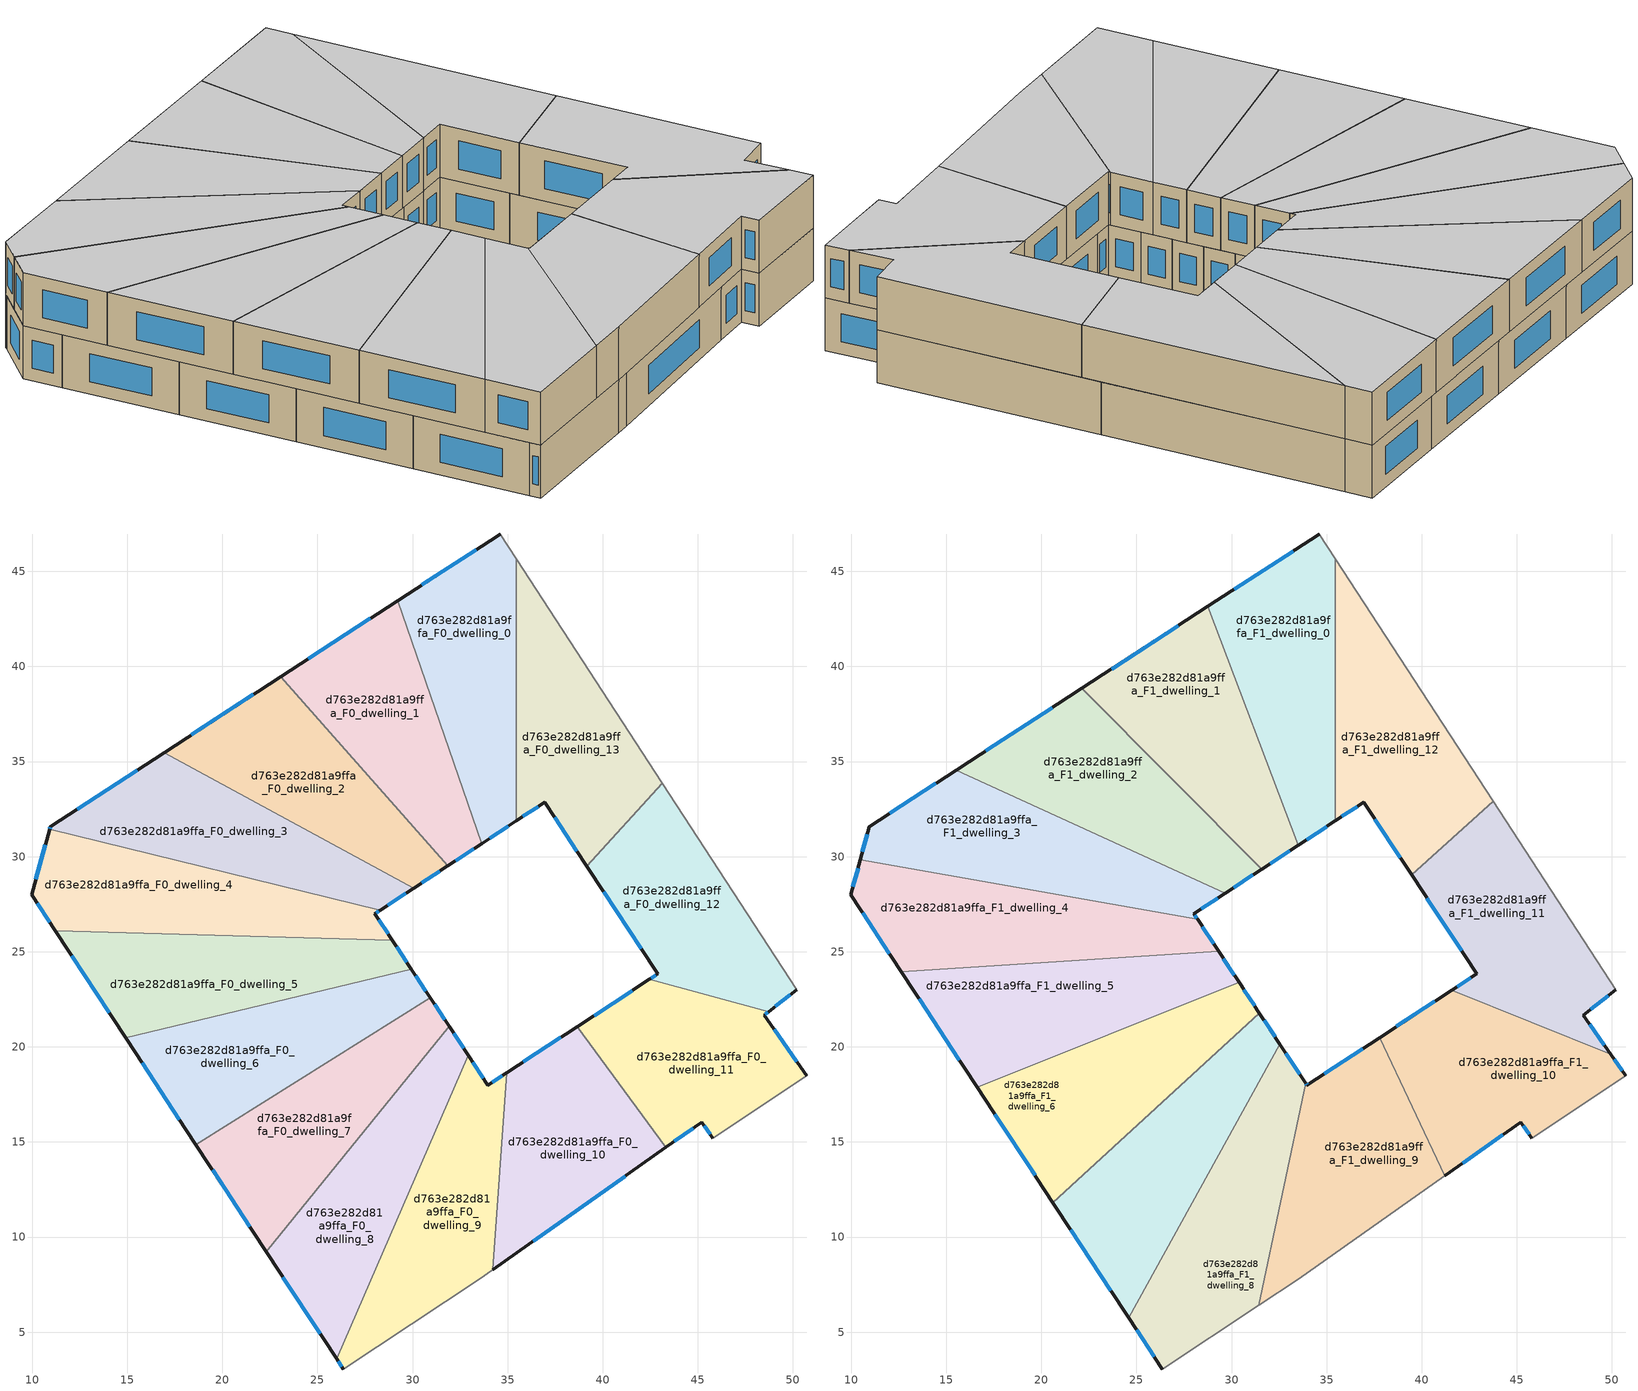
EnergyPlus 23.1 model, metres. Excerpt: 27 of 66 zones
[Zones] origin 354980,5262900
d763e282d81a9ffa_F0_dwelling_0
 floor ground (EU_floor_Construction): 34.61,46.96 35.46,45.65 35.46,31.88 33.64,30.69 29.23,43.46 z0
 wall outside (EU_wall_Construction): 33.64,30.69 35.46,31.88 / 34.61,46.96 29.23,43.46 z0:3
 wall to d763e282d81a9ffa_F0_dwelling_13 (EU_wall_Construction): 35.46,31.88 35.46,45.65 z0:3
 wall to d763e282d81a9ffa_F0_dwelling_1 (EU_wall_Construction): 29.23,43.46 33.64,30.69 z0:3
 wall adiabatic (EU_wall_Construction): 35.46,45.65 34.61,46.96 z0:3
 window (EU_Window_Construction): 34.07,30.97 35.03,31.6 / 33.34,46.14 30.49,44.28 z0.7:2.3
d763e282d81a9ffa_F0_dwelling_1
 floor ground (EU_floor_Construction): 29.23,43.46 33.64,30.69 31.85,29.51 23.08,39.46 z0
 wall outside (EU_wall_Construction): 31.85,29.51 33.64,30.69 / 29.23,43.46 23.08,39.46 z0:3
 wall to d763e282d81a9ffa_F0_dwelling_2 (EU_wall_Construction): 23.08,39.46 31.85,29.51 z0:3
 window (EU_Window_Construction): 32.27,29.79 33.22,30.41 / 27.79,42.52 24.53,40.4 z0.7:2.3
d763e282d81a9ffa_F0_dwelling_10
 floor ground (EU_floor_Construction): 38.66,21.06 43.32,14.71 34.21,8.28 34.96,18.64 z0
 wall outside (EU_wall_Construction): 38.66,21.06 34.96,18.64 / 34.21,8.28 43.32,14.71 z0:3
 wall to d763e282d81a9ffa_F0_dwelling_11 (EU_wall_Construction): 43.32,14.71 38.66,21.06 z0:3
 wall to d763e282d81a9ffa_F0_dwelling_9 (EU_wall_Construction): 34.96,18.64 34.21,8.28 z0:3
 window (EU_Window_Construction): 37.79,20.49 35.83,19.21 / 36.35,9.79 41.18,13.2 z0.7:2.3
d763e282d81a9ffa_F0_dwelling_11
 floor ground (EU_floor_Construction): 48.73,21.85 48.49,21.66 50.73,18.47 45.78,15.2 45.2,16.04 43.32,14.71 38.66,21.06 42.45,23.54 z0
 wall outside (EU_wall_Construction): 43.32,14.71 45.2,16.04 45.78,15.2 / 42.45,23.54 38.66,21.06 / 50.73,18.47 48.49,21.66 48.73,21.85 z0:3
 wall adiabatic (EU_wall_Construction): 45.78,15.2 50.73,18.47 z0:3
 wall to d763e282d81a9ffa_F0_dwelling_12 (EU_wall_Construction): 48.73,21.85 42.45,23.54 z0:3
 window (EU_Window_Construction): 45.33,15.84 45.64,15.4 / 43.76,15.02 44.76,15.73 / 41.56,22.96 39.55,21.64 / 48.55,21.71 48.68,21.81 / 50.2,19.22 49.02,20.91 z0.7:2.3
d763e282d81a9ffa_F0_dwelling_12
 floor ground (EU_floor_Construction): 43.14,33.85 50.2,23 48.73,21.85 42.45,23.54 42.9,23.84 39.17,29.49 z0
 wall outside (EU_wall_Construction): 39.17,29.49 42.9,23.84 42.45,23.54 / 48.73,21.85 50.2,23 z0:3
 wall to d763e282d81a9ffa_F0_dwelling_13 (EU_wall_Construction): 43.14,33.85 39.17,29.49 z0:3
 wall adiabatic (EU_wall_Construction): 50.2,23 43.14,33.85 z0:3
 window (EU_Window_Construction): 42.79,23.77 42.55,23.61 / 40.04,28.16 42.02,25.16 / 49.08,22.12 49.85,22.73 z0.7:2.3
d763e282d81a9ffa_F0_dwelling_13
 floor ground (EU_floor_Construction): 35.46,45.65 43.14,33.85 39.17,29.49 36.95,32.86 35.46,31.88 z0
 wall outside (EU_wall_Construction): 35.46,31.88 36.95,32.86 39.17,29.49 z0:3
 wall adiabatic (EU_wall_Construction): 43.14,33.85 35.46,45.65 z0:3
 window (EU_Window_Construction): 37.47,32.07 38.65,30.28 / 35.81,32.11 36.6,32.63 z0.7:2.3
d763e282d81a9ffa_F0_dwelling_2
 floor ground (EU_floor_Construction): 23.08,39.46 31.85,29.51 30.07,28.34 16.94,35.46 z0
 wall outside (EU_wall_Construction): 30.07,28.34 31.85,29.51 / 23.08,39.46 16.94,35.46 z0:3
 wall to d763e282d81a9ffa_F0_dwelling_3 (EU_wall_Construction): 16.94,35.46 30.07,28.34 z0:3
 window (EU_Window_Construction): 30.49,28.62 31.43,29.24 / 21.64,38.52 18.38,36.4 z0.7:2.3
d763e282d81a9ffa_F0_dwelling_3
 floor ground (EU_floor_Construction): 30.07,28.34 28.29,27.18 10.92,31.43 10.97,31.58 16.94,35.46 z0
 wall outside (EU_wall_Construction): 28.29,27.18 30.07,28.34 / 16.94,35.46 10.97,31.58 10.92,31.43 z0:3
 wall to d763e282d81a9ffa_F0_dwelling_4 (EU_wall_Construction): 10.92,31.43 28.29,27.18 z0:3
 window (EU_Window_Construction): 28.71,27.45 29.65,28.07 / 10.96,31.54 10.93,31.47 / 15.53,34.55 12.37,32.49 z0.7:2.3
d763e282d81a9ffa_F0_dwelling_4
 floor ground (EU_floor_Construction): 28.29,27.18 28.02,27 28.93,25.61 11.22,26.11 9.98,27.99 10.92,31.43 z0
 wall outside (EU_wall_Construction): 28.93,25.61 28.02,27 28.29,27.18 / 10.92,31.43 9.98,27.99 11.22,26.11 z0:3
 wall to d763e282d81a9ffa_F0_dwelling_5 (EU_wall_Construction): 11.22,26.11 28.93,25.61 z0:3
 window (EU_Window_Construction): 28.08,27.04 28.23,27.13 / 28.72,25.93 28.23,26.67 / 10.27,27.55 10.92,26.55 / 10.7,30.62 10.2,28.8 z0.7:2.3
d763e282d81a9ffa_F0_dwelling_5
 floor ground (EU_floor_Construction): 28.93,25.61 29.93,24.09 14.92,20.48 11.22,26.11 z0
 wall outside (EU_wall_Construction): 29.93,24.09 28.93,25.61 / 11.22,26.11 14.92,20.48 z0:3
 wall to d763e282d81a9ffa_F0_dwelling_6 (EU_wall_Construction): 14.92,20.48 29.93,24.09 z0:3
 window (EU_Window_Construction): 29.7,24.45 29.17,25.25 / 12.08,24.79 14.05,21.8 z0.7:2.3
d763e282d81a9ffa_F0_dwelling_6
 floor ground (EU_floor_Construction): 29.93,24.09 30.93,22.58 18.62,14.85 14.92,20.48 z0
 wall outside (EU_wall_Construction): 30.93,22.58 29.93,24.09 / 14.92,20.48 18.62,14.85 z0:3
 wall to d763e282d81a9ffa_F0_dwelling_7 (EU_wall_Construction): 18.62,14.85 30.93,22.58 z0:3
 window (EU_Window_Construction): 30.7,22.93 30.17,23.74 / 15.78,19.16 17.75,16.17 z0.7:2.3
d763e282d81a9ffa_F0_dwelling_7
 floor ground (EU_floor_Construction): 30.93,22.58 31.93,21.07 22.32,9.22 18.62,14.85 z0
 wall outside (EU_wall_Construction): 31.93,21.07 30.93,22.58 / 18.62,14.85 22.32,9.22 z0:3
 wall to d763e282d81a9ffa_F0_dwelling_8 (EU_wall_Construction): 22.32,9.22 31.93,21.07 z0:3
 window (EU_Window_Construction): 31.69,21.42 31.17,22.23 / 19.48,13.53 21.45,10.54 z0.7:2.3
d763e282d81a9ffa_F0_dwelling_8
 floor ground (EU_floor_Construction): 31.93,21.07 32.92,19.56 26.01,3.59 22.32,9.22 z0
 wall outside (EU_wall_Construction): 32.92,19.56 31.93,21.07 / 22.32,9.22 26.01,3.59 z0:3
 wall to d763e282d81a9ffa_F0_dwelling_9 (EU_wall_Construction): 26.01,3.59 32.92,19.56 z0:3
 window (EU_Window_Construction): 32.69,19.92 32.16,20.72 / 23.18,7.9 25.15,4.91 z0.7:2.3
 ceiling adiabatic (EU_roof_Construction): 26.01,3.59 24.59,5.75 32.54,20.14 32.92,19.56 31.93,21.07 22.32,9.22 z3
d763e282d81a9ffa_F0_dwelling_9
 floor ground (EU_floor_Construction): 34.96,18.64 34.21,8.28 33.52,7.79 26.36,3.06 26.01,3.59 32.92,19.56 33.97,17.99 z0
 wall outside (EU_wall_Construction): 26.01,3.59 26.36,3.06 / 34.96,18.64 33.97,17.99 32.92,19.56 z0:3
 wall adiabatic (EU_wall_Construction): 26.36,3.06 33.52,7.79 34.21,8.28 z0:3
 window (EU_Window_Construction): 26.1,3.47 26.28,3.19 / 33.72,18.36 33.17,19.19 / 34.73,18.49 34.2,18.14 z0.7:2.3
d763e282d81a9ffa_F1_dwelling_0
 floor to d763e282d81a9ffa_F0_dwelling_0 (EU_floor_Construction): 34.61,46.96 35.46,45.65 35.46,31.88 33.64,30.69 29.23,43.46 z3
 floor to d763e282d81a9ffa_F0_dwelling_1 (EU_floor_Construction): 29.23,43.46 33.64,30.69 33.5,30.6 28.76,43.15 z3
 wall outside (EU_wall_Construction): 33.5,30.6 35.46,31.88 / 34.61,46.96 28.76,43.15 z3:6
 wall to d763e282d81a9ffa_F1_dwelling_12 (EU_wall_Construction): 35.46,31.88 35.46,45.65 z3:6
 wall to d763e282d81a9ffa_F1_dwelling_1 (EU_wall_Construction): 28.76,43.15 33.5,30.6 z3:6
 wall adiabatic (EU_wall_Construction): 35.46,45.65 34.61,46.96 z3:6
 window (EU_Window_Construction): 33.96,30.9 35,31.58 / 33.23,46.07 30.13,44.05 z3.7:5.3
 ceiling to d763e282d81a9ffa_F2_dwelling_0 (EU_floor_Construction): 35.46,31.88 35.46,45.65 34.61,46.96 28.76,43.15 33.5,30.6 z6
d763e282d81a9ffa_F1_dwelling_1
 floor to d763e282d81a9ffa_F0_dwelling_1 (EU_floor_Construction): 28.76,43.15 33.5,30.6 31.85,29.51 23.08,39.46 z3
 floor to d763e282d81a9ffa_F0_dwelling_2 (EU_floor_Construction): 23.08,39.46 31.85,29.51 31.58,29.33 22.14,38.85 z3
 wall outside (EU_wall_Construction): 31.58,29.33 33.5,30.6 / 28.76,43.15 22.14,38.85 z3:6
 wall to d763e282d81a9ffa_F1_dwelling_2 (EU_wall_Construction): 22.14,38.85 31.58,29.33 z3:6
 window (EU_Window_Construction): 32.03,29.63 33.05,30.3 / 27.2,42.14 23.69,39.86 z3.7:5.3
 ceiling to d763e282d81a9ffa_F2_dwelling_1 (EU_floor_Construction): 33.5,30.6 28.76,43.15 22.14,38.85 31.58,29.33 z6
d763e282d81a9ffa_F1_dwelling_10
 floor to d763e282d81a9ffa_F0_dwelling_11 (EU_floor_Construction): 49.93,19.6 50.73,18.47 45.78,15.2 45.2,16.04 43.32,14.71 38.66,21.06 41.57,22.97 z3
 floor to d763e282d81a9ffa_F0_dwelling_10 (EU_floor_Construction): 38.66,21.06 43.32,14.71 41.21,13.22 37.78,20.49 z3
 wall outside (EU_wall_Construction): 41.21,13.22 45.2,16.04 45.78,15.2 / 41.57,22.97 37.78,20.49 / 50.73,18.47 49.93,19.6 z3:6
 wall to d763e282d81a9ffa_F1_dwelling_9 (EU_wall_Construction): 37.78,20.49 41.21,13.22 z3:6
 wall to d763e282d81a9ffa_F1_dwelling_11 (EU_wall_Construction): 49.93,19.6 41.57,22.97 z3:6
 wall adiabatic (EU_wall_Construction): 45.78,15.2 50.73,18.47 z3:6
 window (EU_Window_Construction): 45.33,15.84 45.64,15.4 / 42.14,13.88 44.26,15.38 / 40.68,22.38 38.67,21.07 / 50.54,18.74 50.12,19.34 z3.7:5.3
 ceiling to d763e282d81a9ffa_F2_dwelling_10 (EU_floor_Construction): 50.73,18.47 49.93,19.6 41.57,22.97 37.78,20.49 41.21,13.22 45.2,16.04 45.78,15.2 z6
d763e282d81a9ffa_F1_dwelling_11
 floor to d763e282d81a9ffa_F0_dwelling_12 (EU_floor_Construction): 43.75,32.9 50.2,23 48.73,21.85 42.45,23.54 42.9,23.84 39.47,29.04 z3
 floor to d763e282d81a9ffa_F0_dwelling_11 (EU_floor_Construction): 48.73,21.85 48.49,21.66 49.93,19.6 41.57,22.97 42.45,23.54 z3
 wall outside (EU_wall_Construction): 49.93,19.6 48.49,21.66 50.2,23 / 39.47,29.04 42.9,23.84 41.57,22.97 z3:6
 wall to d763e282d81a9ffa_F1_dwelling_12 (EU_wall_Construction): 43.76,32.9 39.47,29.04 z3:6
 wall adiabatic (EU_wall_Construction): 50.2,23 43.76,32.9 z3:6
 window (EU_Window_Construction): 49.6,20.09 48.83,21.18 / 42.58,23.63 41.88,23.17 / 40.27,27.82 42.09,25.06 / 48.89,21.98 49.8,22.69 z3.7:5.3
 ceiling to d763e282d81a9ffa_F2_dwelling_11 (EU_floor_Construction): 49.93,19.6 48.49,21.66 50.2,23 43.76,32.9 39.47,29.04 42.9,23.84 41.57,22.97 z6
d763e282d81a9ffa_F1_dwelling_12
 floor to d763e282d81a9ffa_F0_dwelling_13 (EU_floor_Construction): 35.46,45.65 43.14,33.85 39.17,29.49 36.95,32.86 35.46,31.88 z3
 floor to d763e282d81a9ffa_F0_dwelling_12 (EU_floor_Construction): 43.14,33.85 43.75,32.9 39.47,29.04 39.17,29.49 z3
 wall outside (EU_wall_Construction): 35.46,31.88 36.95,32.86 39.47,29.04 z3:6
 wall adiabatic (EU_wall_Construction): 43.76,32.9 35.46,45.65 z3:6
 window (EU_Window_Construction): 37.54,31.96 38.88,29.93 / 35.81,32.11 36.6,32.63 z3.7:5.3
 ceiling to d763e282d81a9ffa_F2_dwelling_12 (EU_floor_Construction): 43.76,32.9 35.46,45.65 35.46,31.88 36.95,32.86 39.47,29.04 z6
d763e282d81a9ffa_F1_dwelling_2
 floor to d763e282d81a9ffa_F0_dwelling_2 (EU_floor_Construction): 22.14,38.85 31.58,29.33 30.07,28.34 16.94,35.46 z3
 floor to d763e282d81a9ffa_F0_dwelling_3 (EU_floor_Construction): 30.07,28.34 29.66,28.07 15.52,34.54 16.94,35.46 z3
 wall outside (EU_wall_Construction): 29.66,28.07 31.58,29.33 / 22.14,38.85 15.52,34.54 z3:6
 wall to d763e282d81a9ffa_F1_dwelling_3 (EU_wall_Construction): 15.52,34.54 29.66,28.07 z3:6
 window (EU_Window_Construction): 30.11,28.37 31.13,29.04 / 20.58,37.84 17.07,35.55 z3.7:5.3
 ceiling to d763e282d81a9ffa_F2_dwelling_2 (EU_floor_Construction): 31.58,29.33 22.14,38.85 15.52,34.54 29.66,28.07 z6
d763e282d81a9ffa_F1_dwelling_3
 floor to d763e282d81a9ffa_F0_dwelling_3 (EU_floor_Construction): 29.66,28.07 28.29,27.18 10.93,31.43 10.97,31.58 15.52,34.54 z3
 floor to d763e282d81a9ffa_F0_dwelling_4 (EU_floor_Construction): 28.29,27.18 28.02,27 28.21,26.7 10.49,29.83 10.93,31.43 z3
 wall outside (EU_wall_Construction): 28.21,26.7 28.02,27 29.66,28.07 / 15.52,34.54 10.97,31.58 10.49,29.83 z3:6
 wall to d763e282d81a9ffa_F1_dwelling_4 (EU_wall_Construction): 10.49,29.83 28.21,26.7 z3:6
 window (EU_Window_Construction): 28.4,27.25 29.27,27.82 / 28.17,26.77 28.06,26.93 / 10.85,31.17 10.6,30.24 / 14.45,33.85 12.03,32.27 z3.7:5.3
 ceiling to d763e282d81a9ffa_F2_dwelling_3 (EU_floor_Construction): 29.66,28.07 15.52,34.54 10.97,31.58 10.49,29.83 28.21,26.7 28.02,27 z6
d763e282d81a9ffa_F1_dwelling_4
 floor to d763e282d81a9ffa_F0_dwelling_4 (EU_floor_Construction): 28.21,26.7 28.93,25.61 11.22,26.11 9.98,27.99 10.49,29.83 z3
 floor to d763e282d81a9ffa_F0_dwelling_5 (EU_floor_Construction): 28.93,25.61 29.32,25.02 12.64,23.94 11.22,26.11 z3
 wall outside (EU_wall_Construction): 29.32,25.02 28.21,26.7 / 10.49,29.83 9.98,27.99 12.64,23.94 z3:6
 wall to d763e282d81a9ffa_F1_dwelling_5 (EU_wall_Construction): 12.64,23.94 29.32,25.02 z3:6
 window (EU_Window_Construction): 29.06,25.42 28.47,26.31 / 10.6,27.04 12.01,24.89 / 10.37,29.4 10.1,28.42 z3.7:5.3
 ceiling to d763e282d81a9ffa_F2_dwelling_4 (EU_floor_Construction): 29.32,25.02 28.21,26.7 10.49,29.83 9.98,27.99 12.64,23.94 z6
d763e282d81a9ffa_F1_dwelling_5
 floor to d763e282d81a9ffa_F0_dwelling_5 (EU_floor_Construction): 29.32,25.02 29.93,24.09 14.92,20.48 12.64,23.94 z3
 floor to d763e282d81a9ffa_F0_dwelling_6 (EU_floor_Construction): 29.93,24.09 30.4,23.39 16.62,17.88 14.92,20.48 z3
 wall outside (EU_wall_Construction): 30.4,23.39 29.32,25.02 / 12.64,23.94 16.62,17.88 z3:6
 wall to d763e282d81a9ffa_F1_dwelling_6 (EU_wall_Construction): 16.62,17.88 30.4,23.39 z3:6
 window (EU_Window_Construction): 30.14,23.78 29.57,24.64 / 13.57,22.52 15.69,19.3 z3.7:5.3
 ceiling to d763e282d81a9ffa_F2_dwelling_5 (EU_floor_Construction): 30.4,23.39 29.32,25.02 12.64,23.94 16.62,17.88 z6
d763e282d81a9ffa_F1_dwelling_6
 floor to d763e282d81a9ffa_F0_dwelling_6 (EU_floor_Construction): 30.4,23.39 30.93,22.58 18.62,14.85 16.62,17.88 z3
 floor to d763e282d81a9ffa_F0_dwelling_7 (EU_floor_Construction): 30.93,22.58 31.47,21.77 20.61,11.82 18.62,14.85 z3
 wall outside (EU_wall_Construction): 31.47,21.77 30.4,23.39 / 16.62,17.88 20.61,11.82 z3:6
 wall to d763e282d81a9ffa_F1_dwelling_7 (EU_wall_Construction): 20.61,11.82 31.47,21.77 z3:6
 window (EU_Window_Construction): 31.22,22.15 30.65,23.01 / 17.56,16.46 19.67,13.24 z3.7:5.3
 ceiling to d763e282d81a9ffa_F2_dwelling_6 (EU_floor_Construction): 31.47,21.77 30.4,23.39 16.62,17.88 20.61,11.82 z6
d763e282d81a9ffa_F1_dwelling_7
 floor adiabatic (EU_floor_Construction): 31.93,21.07 32.54,20.14 24.59,5.75 22.32,9.22 z3
 floor to d763e282d81a9ffa_F0_dwelling_7 (EU_floor_Construction): 31.47,21.77 31.93,21.07 22.32,9.22 20.61,11.82 z3
 wall outside (EU_wall_Construction): 32.54,20.14 31.47,21.77 / 20.61,11.82 24.59,5.75 z3:6
 wall to d763e282d81a9ffa_F1_dwelling_8 (EU_wall_Construction): 24.59,5.75 32.54,20.14 z3:6
 window (EU_Window_Construction): 32.29,20.52 31.72,21.39 / 21.54,10.39 23.66,7.18 z3.7:5.3
 ceiling to d763e282d81a9ffa_F2_dwelling_7 (EU_floor_Construction): 24.59,5.75 32.54,20.14 31.47,21.77 20.61,11.82 z6
d763e282d81a9ffa_F1_dwelling_8
 floor to d763e282d81a9ffa_F0_dwelling_9 (EU_floor_Construction): 32.92,19.56 33.9,18.08 31.44,6.42 26.36,3.06 26.01,3.59 z3
 floor to d763e282d81a9ffa_F0_dwelling_8 (EU_floor_Construction): 32.54,20.14 32.92,19.56 26.01,3.59 24.59,5.75 z3
 wall outside (EU_wall_Construction): 33.9,18.08 32.54,20.14 / 24.59,5.75 26.36,3.06 z3:6
 wall to d763e282d81a9ffa_F1_dwelling_9 (EU_wall_Construction): 31.44,6.42 33.9,18.08 z3:6
 wall adiabatic (EU_wall_Construction): 26.36,3.06 31.44,6.42 z3:6
 window (EU_Window_Construction): 33.58,18.56 32.86,19.66 / 25.01,5.12 25.95,3.7 z3.7:5.3
 ceiling to d763e282d81a9ffa_F2_dwelling_8 (EU_floor_Construction): 31.44,6.42 33.9,18.08 32.54,20.14 24.59,5.75 26.36,3.06 z6
d763e282d81a9ffa_F1_dwelling_9
 floor to d763e282d81a9ffa_F0_dwelling_10 (EU_floor_Construction): 37.78,20.49 41.21,13.22 34.21,8.28 34.96,18.64 z3
 floor to d763e282d81a9ffa_F0_dwelling_9 (EU_floor_Construction): 34.96,18.64 34.21,8.28 33.52,7.79 31.44,6.42 33.9,18.08 33.97,17.99 z3
 wall outside (EU_wall_Construction): 37.78,20.49 33.97,17.99 33.9,18.08 z3:6
 wall adiabatic (EU_wall_Construction): 31.44,6.42 33.52,7.79 41.21,13.22 z3:6
 window (EU_Window_Construction): 33.95,18.01 33.92,18.06 / 36.89,19.9 34.86,18.57 z3.7:5.3
 ceiling to d763e282d81a9ffa_F2_dwelling_9 (EU_floor_Construction): 41.21,13.22 37.78,20.49 33.97,17.99 33.9,18.08 31.44,6.42 33.52,7.79 z6
[Building]
EU S2 Campaign: North Axis=0; Terrain=City; Solar Distribution=FullExterior
[Site:Location]
Budapest.Ferenc.Liszt.Intl.AP: Latitude=47.437; Longitude=19.256; Time Zone=1; Elevation=185
[SizingPeriod:WeatherFileDays]
AnnualSizingPeriod: Begin Month=1; Begin Day of Month=1; End Month=12; End Day of Month=31; Day of Week for Start Day=Monday; Use Weather File Daylight Saving Period=No; Use Weather File Rain and Snow Indicators=No
[MATERIAL]
EU_InternalMass_Material: Roughness=MediumRough; Thickness=0.1; Conductivity=1; Density=1800; Specific Heat=900; Thermal Absorptance=0.9; Solar Absorptance=0.7; Visible Absorptance=0.7
[MATERIAL:NOMASS] Roughness=MediumRough; Thermal Absorptance=0.9; Solar Absorptance=0.7; Visible Absorptance=0.7
Name | Thermal Resistance
EU_wall_NoMass | 0.832559
EU_roof_NoMass | 1.39638
EU_floor_NoMass | 0.872794
[WINDOWMATERIAL:SIMPLEGLAZINGSYSTEM]
EU_Window_SimpleGlazing: UFactor=2.79869; Solar Heat Gain Coefficient=0.75; Visible Transmittance=0.75
[CONSTRUCTION]
EU_wall_Construction: EU_wall_NoMass
EU_roof_Construction: EU_roof_NoMass
EU_floor_Construction: EU_floor_NoMass
EU_Window_Construction: EU_Window_SimpleGlazing
EU_InternalMass_Construction: EU_InternalMass_Material
[ZONE] Type=1; Multiplier=1; Ceiling Height=autocalculate; Floor Area=autocalculate; Part of Total Floor Area=Yes
Name | Volume
d763e282d81a9ffa_F0_dwelling_0 | 186.365
d763e282d81a9ffa_F1_dwelling_0; d763e282d81a9ffa_F1_dwelling_7 | 200.709
d763e282d81a9ffa_F0_dwelling_1 | 186.416
d763e282d81a9ffa_F1_dwelling_1 | 200.721
d763e282d81a9ffa_F0_dwelling_10 | 186.36
d763e282d81a9ffa_F1_dwelling_10 | 200.731
d763e282d81a9ffa_F0_dwelling_11 | 186.388
d763e282d81a9ffa_F1_dwelling_11 | 200.715
d763e282d81a9ffa_F0_dwelling_12 | 186.381
d763e282d81a9ffa_F1_dwelling_12 | 200.747
d763e282d81a9ffa_F0_dwelling_13 | 186.386
d763e282d81a9ffa_F0_dwelling_2 | 186.394
d763e282d81a9ffa_F1_dwelling_2 | 200.723
d763e282d81a9ffa_F0_dwelling_3 | 186.379
d763e282d81a9ffa_F1_dwelling_3 | 200.734
d763e282d81a9ffa_F0_dwelling_4 | 186.363
d763e282d81a9ffa_F1_dwelling_4 | 200.706
d763e282d81a9ffa_F0_dwelling_5 | 186.401
d763e282d81a9ffa_F1_dwelling_5 | 200.703
d763e282d81a9ffa_F0_dwelling_6 | 186.389
d763e282d81a9ffa_F1_dwelling_6 | 200.745
d763e282d81a9ffa_F0_dwelling_7 | 186.377
d763e282d81a9ffa_F0_dwelling_8 | 186.382
d763e282d81a9ffa_F1_dwelling_8 | 200.726
d763e282d81a9ffa_F0_dwelling_9 | 186.419
d763e282d81a9ffa_F1_dwelling_9 | 200.732
[INTERNALMASS] Construction=EU_InternalMass_Construction
Name | Zone or ZoneList | Surface Area
d763e282d81a9ffa_F0_dwelling_0_EU_InternalMass | d763e282d81a9ffa_F0_dwelling_0 | 62.1215
d763e282d81a9ffa_F0_dwelling_1_EU_InternalMass | d763e282d81a9ffa_F0_dwelling_1 | 62.1385
d763e282d81a9ffa_F0_dwelling_2_EU_InternalMass | d763e282d81a9ffa_F0_dwelling_2 | 62.1315
d763e282d81a9ffa_F0_dwelling_3_EU_InternalMass | d763e282d81a9ffa_F0_dwelling_3 | 62.126
d763e282d81a9ffa_F0_dwelling_4_EU_InternalMass | d763e282d81a9ffa_F0_dwelling_4 | 62.1211
d763e282d81a9ffa_F0_dwelling_5_EU_InternalMass | d763e282d81a9ffa_F0_dwelling_5 | 62.1339
d763e282d81a9ffa_F0_dwelling_6_EU_InternalMass | d763e282d81a9ffa_F0_dwelling_6 | 62.1297
d763e282d81a9ffa_F0_dwelling_7_EU_InternalMass | d763e282d81a9ffa_F0_dwelling_7 | 62.1257
d763e282d81a9ffa_F0_dwelling_8_EU_InternalMass | d763e282d81a9ffa_F0_dwelling_8 | 62.1273
d763e282d81a9ffa_F0_dwelling_9_EU_InternalMass | d763e282d81a9ffa_F0_dwelling_9 | 62.1398
d763e282d81a9ffa_F0_dwelling_10_EU_InternalMass | d763e282d81a9ffa_F0_dwelling_10 | 62.1201
d763e282d81a9ffa_F0_dwelling_11_EU_InternalMass | d763e282d81a9ffa_F0_dwelling_11 | 62.1289
d763e282d81a9ffa_F0_dwelling_12_EU_InternalMass | d763e282d81a9ffa_F0_dwelling_12 | 62.1268
d763e282d81a9ffa_F0_dwelling_13_EU_InternalMass | d763e282d81a9ffa_F0_dwelling_13 | 62.129
d763e282d81a9ffa_F1_dwelling_0_EU_InternalMass | d763e282d81a9ffa_F1_dwelling_0 | 66.9032
d763e282d81a9ffa_F1_dwelling_1_EU_InternalMass | d763e282d81a9ffa_F1_dwelling_1 | 66.9068
d763e282d81a9ffa_F1_dwelling_2_EU_InternalMass | d763e282d81a9ffa_F1_dwelling_2 | 66.9078
d763e282d81a9ffa_F1_dwelling_3_EU_InternalMass | d763e282d81a9ffa_F1_dwelling_3 | 66.9116
d763e282d81a9ffa_F1_dwelling_4_EU_InternalMass | d763e282d81a9ffa_F1_dwelling_4 | 66.9017
d763e282d81a9ffa_F1_dwelling_5_EU_InternalMass | d763e282d81a9ffa_F1_dwelling_5 | 66.9009
d763e282d81a9ffa_F1_dwelling_6_EU_InternalMass | d763e282d81a9ffa_F1_dwelling_6 | 66.915
d763e282d81a9ffa_F1_dwelling_7_EU_InternalMass | d763e282d81a9ffa_F1_dwelling_7 | 66.9032
d763e282d81a9ffa_F1_dwelling_8_EU_InternalMass | d763e282d81a9ffa_F1_dwelling_8 | 66.9086
d763e282d81a9ffa_F1_dwelling_9_EU_InternalMass | d763e282d81a9ffa_F1_dwelling_9 | 66.9105
d763e282d81a9ffa_F1_dwelling_10_EU_InternalMass | d763e282d81a9ffa_F1_dwelling_10 | 66.9102
d763e282d81a9ffa_F1_dwelling_11_EU_InternalMass | d763e282d81a9ffa_F1_dwelling_11 | 66.9052
d763e282d81a9ffa_F1_dwelling_12_EU_InternalMass | d763e282d81a9ffa_F1_dwelling_12 | 66.9155
[OTHEREQUIPMENT] Fuel Type=Electricity; Design Level Calculation Method=Watts/Area; Power per Zone Floor Area=1; Fraction Latent=0; Fraction Radiant=0; Fraction Lost=0; Carbon Dioxide Generation Rate=0; EndUse Subcategory=EU_Step8_InternalGains
Name | Zone or ZoneList or Space or SpaceList | Schedule
EU_Step8_InternalGain_d763e282d81a9ffa_F0_dwelling_0_f000 | d763e282d81a9ffa_F0_dwelling_0 | EU_Step8_GainSchedule_d763e282d81a9ffa_F0_dwelling_0_f000
EU_Step8_InternalGain_d763e282d81a9ffa_F0_dwelling_1_f000 | d763e282d81a9ffa_F0_dwelling_1 | EU_Step8_GainSchedule_d763e282d81a9ffa_F0_dwelling_1_f000
EU_Step8_InternalGain_d763e282d81a9ffa_F0_dwelling_2_f000 | d763e282d81a9ffa_F0_dwelling_2 | EU_Step8_GainSchedule_d763e282d81a9ffa_F0_dwelling_2_f000
EU_Step8_InternalGain_d763e282d81a9ffa_F0_dwelling_3_f000 | d763e282d81a9ffa_F0_dwelling_3 | EU_Step8_GainSchedule_d763e282d81a9ffa_F0_dwelling_3_f000
EU_Step8_InternalGain_d763e282d81a9ffa_F0_dwelling_4_f000 | d763e282d81a9ffa_F0_dwelling_4 | EU_Step8_GainSchedule_d763e282d81a9ffa_F0_dwelling_4_f000
EU_Step8_InternalGain_d763e282d81a9ffa_F0_dwelling_5_f000 | d763e282d81a9ffa_F0_dwelling_5 | EU_Step8_GainSchedule_d763e282d81a9ffa_F0_dwelling_5_f000
EU_Step8_InternalGain_d763e282d81a9ffa_F0_dwelling_6_f000 | d763e282d81a9ffa_F0_dwelling_6 | EU_Step8_GainSchedule_d763e282d81a9ffa_F0_dwelling_6_f000
EU_Step8_InternalGain_d763e282d81a9ffa_F0_dwelling_7_f000 | d763e282d81a9ffa_F0_dwelling_7 | EU_Step8_GainSchedule_d763e282d81a9ffa_F0_dwelling_7_f000
EU_Step8_InternalGain_d763e282d81a9ffa_F0_dwelling_8_f000 | d763e282d81a9ffa_F0_dwelling_8 | EU_Step8_GainSchedule_d763e282d81a9ffa_F0_dwelling_8_f000
EU_Step8_InternalGain_d763e282d81a9ffa_F0_dwelling_9_f000 | d763e282d81a9ffa_F0_dwelling_9 | EU_Step8_GainSchedule_d763e282d81a9ffa_F0_dwelling_9_f000
EU_Step8_InternalGain_d763e282d81a9ffa_F0_dwelling_10_f000 | d763e282d81a9ffa_F0_dwelling_10 | EU_Step8_GainSchedule_d763e282d81a9ffa_F0_dwelling_10_f000
EU_Step8_InternalGain_d763e282d81a9ffa_F0_dwelling_11_f000 | d763e282d81a9ffa_F0_dwelling_11 | EU_Step8_GainSchedule_d763e282d81a9ffa_F0_dwelling_11_f000
EU_Step8_InternalGain_d763e282d81a9ffa_F0_dwelling_12_f000 | d763e282d81a9ffa_F0_dwelling_12 | EU_Step8_GainSchedule_d763e282d81a9ffa_F0_dwelling_12_f000
EU_Step8_InternalGain_d763e282d81a9ffa_F0_dwelling_13_f000 | d763e282d81a9ffa_F0_dwelling_13 | EU_Step8_GainSchedule_d763e282d81a9ffa_F0_dwelling_13_f000
EU_Step8_InternalGain_d763e282d81a9ffa_F1_dwelling_0_f000 | d763e282d81a9ffa_F1_dwelling_0 | EU_Step8_GainSchedule_d763e282d81a9ffa_F1_dwelling_0_f000
EU_Step8_InternalGain_d763e282d81a9ffa_F1_dwelling_1_f000 | d763e282d81a9ffa_F1_dwelling_1 | EU_Step8_GainSchedule_d763e282d81a9ffa_F1_dwelling_1_f000
EU_Step8_InternalGain_d763e282d81a9ffa_F1_dwelling_2_f000 | d763e282d81a9ffa_F1_dwelling_2 | EU_Step8_GainSchedule_d763e282d81a9ffa_F1_dwelling_2_f000
EU_Step8_InternalGain_d763e282d81a9ffa_F1_dwelling_3_f000 | d763e282d81a9ffa_F1_dwelling_3 | EU_Step8_GainSchedule_d763e282d81a9ffa_F1_dwelling_3_f000
EU_Step8_InternalGain_d763e282d81a9ffa_F1_dwelling_4_f000 | d763e282d81a9ffa_F1_dwelling_4 | EU_Step8_GainSchedule_d763e282d81a9ffa_F1_dwelling_4_f000
EU_Step8_InternalGain_d763e282d81a9ffa_F1_dwelling_5_f000 | d763e282d81a9ffa_F1_dwelling_5 | EU_Step8_GainSchedule_d763e282d81a9ffa_F1_dwelling_5_f000
EU_Step8_InternalGain_d763e282d81a9ffa_F1_dwelling_6_f000 | d763e282d81a9ffa_F1_dwelling_6 | EU_Step8_GainSchedule_d763e282d81a9ffa_F1_dwelling_6_f000
EU_Step8_InternalGain_d763e282d81a9ffa_F1_dwelling_7_f000 | d763e282d81a9ffa_F1_dwelling_7 | EU_Step8_GainSchedule_d763e282d81a9ffa_F1_dwelling_7_f000
EU_Step8_InternalGain_d763e282d81a9ffa_F1_dwelling_8_f000 | d763e282d81a9ffa_F1_dwelling_8 | EU_Step8_GainSchedule_d763e282d81a9ffa_F1_dwelling_8_f000
EU_Step8_InternalGain_d763e282d81a9ffa_F1_dwelling_9_f000 | d763e282d81a9ffa_F1_dwelling_9 | EU_Step8_GainSchedule_d763e282d81a9ffa_F1_dwelling_9_f000
EU_Step8_InternalGain_d763e282d81a9ffa_F1_dwelling_10_f000 | d763e282d81a9ffa_F1_dwelling_10 | EU_Step8_GainSchedule_d763e282d81a9ffa_F1_dwelling_10_f000
EU_Step8_InternalGain_d763e282d81a9ffa_F1_dwelling_11_f000 | d763e282d81a9ffa_F1_dwelling_11 | EU_Step8_GainSchedule_d763e282d81a9ffa_F1_dwelling_11_f000
EU_Step8_InternalGain_d763e282d81a9ffa_F1_dwelling_12_f000 | d763e282d81a9ffa_F1_dwelling_12 | EU_Step8_GainSchedule_d763e282d81a9ffa_F1_dwelling_12_f000
[ZONEVENTILATION:DESIGNFLOWRATE] Schedule=EU_AlwaysOn; Design Flow Rate Calculation Method=AirChanges/Hour; Air Changes per Hour=0.475469; Ventilation Type=Natural; Fan Pressure Rise=0; Fan Total Efficiency=1; Constant Term Coefficient=1; Temperature Term Coefficient=0; Velocity Term Coefficient=0; Velocity Squared Term Coefficient=0; Minimum Indoor Temperature=-100; Maximum Indoor Temperature=100; Delta Temperature=-100; Minimum Outdoor Temperature=-100; Maximum Outdoor Temperature=100; Maximum Wind Speed=40
Name | Zone or ZoneList or Space or SpaceList
EU_ConstantAir_d763e282d81a9ffa_F0_dwelling_0 | d763e282d81a9ffa_F0_dwelling_0
EU_ConstantAir_d763e282d81a9ffa_F0_dwelling_1 | d763e282d81a9ffa_F0_dwelling_1
EU_ConstantAir_d763e282d81a9ffa_F0_dwelling_2 | d763e282d81a9ffa_F0_dwelling_2
EU_ConstantAir_d763e282d81a9ffa_F0_dwelling_3 | d763e282d81a9ffa_F0_dwelling_3
EU_ConstantAir_d763e282d81a9ffa_F0_dwelling_4 | d763e282d81a9ffa_F0_dwelling_4
EU_ConstantAir_d763e282d81a9ffa_F0_dwelling_5 | d763e282d81a9ffa_F0_dwelling_5
EU_ConstantAir_d763e282d81a9ffa_F0_dwelling_6 | d763e282d81a9ffa_F0_dwelling_6
EU_ConstantAir_d763e282d81a9ffa_F0_dwelling_7 | d763e282d81a9ffa_F0_dwelling_7
EU_ConstantAir_d763e282d81a9ffa_F0_dwelling_8 | d763e282d81a9ffa_F0_dwelling_8
EU_ConstantAir_d763e282d81a9ffa_F0_dwelling_9 | d763e282d81a9ffa_F0_dwelling_9
EU_ConstantAir_d763e282d81a9ffa_F0_dwelling_10 | d763e282d81a9ffa_F0_dwelling_10
EU_ConstantAir_d763e282d81a9ffa_F0_dwelling_11 | d763e282d81a9ffa_F0_dwelling_11
EU_ConstantAir_d763e282d81a9ffa_F0_dwelling_12 | d763e282d81a9ffa_F0_dwelling_12
EU_ConstantAir_d763e282d81a9ffa_F0_dwelling_13 | d763e282d81a9ffa_F0_dwelling_13
EU_ConstantAir_d763e282d81a9ffa_F1_dwelling_0 | d763e282d81a9ffa_F1_dwelling_0
EU_ConstantAir_d763e282d81a9ffa_F1_dwelling_1 | d763e282d81a9ffa_F1_dwelling_1
EU_ConstantAir_d763e282d81a9ffa_F1_dwelling_2 | d763e282d81a9ffa_F1_dwelling_2
EU_ConstantAir_d763e282d81a9ffa_F1_dwelling_3 | d763e282d81a9ffa_F1_dwelling_3
EU_ConstantAir_d763e282d81a9ffa_F1_dwelling_4 | d763e282d81a9ffa_F1_dwelling_4
EU_ConstantAir_d763e282d81a9ffa_F1_dwelling_5 | d763e282d81a9ffa_F1_dwelling_5
EU_ConstantAir_d763e282d81a9ffa_F1_dwelling_6 | d763e282d81a9ffa_F1_dwelling_6
EU_ConstantAir_d763e282d81a9ffa_F1_dwelling_7 | d763e282d81a9ffa_F1_dwelling_7
EU_ConstantAir_d763e282d81a9ffa_F1_dwelling_8 | d763e282d81a9ffa_F1_dwelling_8
EU_ConstantAir_d763e282d81a9ffa_F1_dwelling_9 | d763e282d81a9ffa_F1_dwelling_9
EU_ConstantAir_d763e282d81a9ffa_F1_dwelling_10 | d763e282d81a9ffa_F1_dwelling_10
EU_ConstantAir_d763e282d81a9ffa_F1_dwelling_11 | d763e282d81a9ffa_F1_dwelling_11
EU_ConstantAir_d763e282d81a9ffa_F1_dwelling_12 | d763e282d81a9ffa_F1_dwelling_12
[HVACTEMPLATE:THERMOSTAT] Constant Heating Setpoint=20; Constant Cooling Setpoint=50
EU_HeatOnly_d763e282d81a9ffa_F0_dwelling_0; EU_HeatOnly_d763e282d81a9ffa_F0_dwelling_1; EU_HeatOnly_d763e282d81a9ffa_F0_dwelling_2; EU_HeatOnly_d763e282d81a9ffa_F0_dwelling_3; EU_HeatOnly_d763e282d81a9ffa_F0_dwelling_4; EU_HeatOnly_d763e282d81a9ffa_F0_dwelling_5; EU_HeatOnly_d763e282d81a9ffa_F0_dwelling_6; EU_HeatOnly_d763e282d81a9ffa_F0_dwelling_7; EU_HeatOnly_d763e282d81a9ffa_F0_dwelling_8; EU_HeatOnly_d763e282d81a9ffa_F0_dwelling_9; EU_HeatOnly_d763e282d81a9ffa_F0_dwelling_10; EU_HeatOnly_d763e282d81a9ffa_F0_dwelling_11; EU_HeatOnly_d763e282d81a9ffa_F0_dwelling_12; EU_HeatOnly_d763e282d81a9ffa_F0_dwelling_13; EU_HeatOnly_d763e282d81a9ffa_F1_dwelling_0; EU_HeatOnly_d763e282d81a9ffa_F1_dwelling_1; EU_HeatOnly_d763e282d81a9ffa_F1_dwelling_2; EU_HeatOnly_d763e282d81a9ffa_F1_dwelling_3; EU_HeatOnly_d763e282d81a9ffa_F1_dwelling_4; EU_HeatOnly_d763e282d81a9ffa_F1_dwelling_5; EU_HeatOnly_d763e282d81a9ffa_F1_dwelling_6; EU_HeatOnly_d763e282d81a9ffa_F1_dwelling_7; EU_HeatOnly_d763e282d81a9ffa_F1_dwelling_8; EU_HeatOnly_d763e282d81a9ffa_F1_dwelling_9; EU_HeatOnly_d763e282d81a9ffa_F1_dwelling_10; EU_HeatOnly_d763e282d81a9ffa_F1_dwelling_11; EU_HeatOnly_d763e282d81a9ffa_F1_dwelling_12; EU_HeatOnly_d763e282d81a9ffa_F2_dwelling_0; EU_HeatOnly_d763e282d81a9ffa_F2_dwelling_1; EU_HeatOnly_d763e282d81a9ffa_F2_dwelling_2; EU_HeatOnly_d763e282d81a9ffa_F2_dwelling_3; EU_HeatOnly_d763e282d81a9ffa_F2_dwelling_4; EU_HeatOnly_d763e282d81a9ffa_F2_dwelling_5; EU_HeatOnly_d763e282d81a9ffa_F2_dwelling_6; EU_HeatOnly_d763e282d81a9ffa_F2_dwelling_7; EU_HeatOnly_d763e282d81a9ffa_F2_dwelling_8; EU_HeatOnly_d763e282d81a9ffa_F2_dwelling_9; EU_HeatOnly_d763e282d81a9ffa_F2_dwelling_10; EU_HeatOnly_d763e282d81a9ffa_F2_dwelling_11; EU_HeatOnly_d763e282d81a9ffa_F2_dwelling_12; EU_HeatOnly_d763e282d81a9ffa_F3_dwelling_0; EU_HeatOnly_d763e282d81a9ffa_F3_dwelling_1; EU_HeatOnly_d763e282d81a9ffa_F3_dwelling_2; EU_HeatOnly_d763e282d81a9ffa_F3_dwelling_3; EU_HeatOnly_d763e282d81a9ffa_F3_dwelling_4; EU_HeatOnly_d763e282d81a9ffa_F3_dwelling_5; EU_HeatOnly_d763e282d81a9ffa_F3_dwelling_6; EU_HeatOnly_d763e282d81a9ffa_F3_dwelling_7; EU_HeatOnly_d763e282d81a9ffa_F3_dwelling_8; EU_HeatOnly_d763e282d81a9ffa_F3_dwelling_9; EU_HeatOnly_d763e282d81a9ffa_F3_dwelling_10; EU_HeatOnly_d763e282d81a9ffa_F3_dwelling_11; EU_HeatOnly_d763e282d81a9ffa_F3_dwelling_12; EU_HeatOnly_d763e282d81a9ffa_F4_dwelling_0; EU_HeatOnly_d763e282d81a9ffa_F4_dwelling_1; EU_HeatOnly_d763e282d81a9ffa_F4_dwelling_2; EU_HeatOnly_d763e282d81a9ffa_F4_dwelling_3; EU_HeatOnly_d763e282d81a9ffa_F4_dwelling_4; EU_HeatOnly_d763e282d81a9ffa_F4_dwelling_5; EU_HeatOnly_d763e282d81a9ffa_F4_dwelling_6; EU_HeatOnly_d763e282d81a9ffa_F4_dwelling_7; EU_HeatOnly_d763e282d81a9ffa_F4_dwelling_8; EU_HeatOnly_d763e282d81a9ffa_F4_dwelling_9; EU_HeatOnly_d763e282d81a9ffa_F4_dwelling_10; EU_HeatOnly_d763e282d81a9ffa_F4_dwelling_11; EU_HeatOnly_d763e282d81a9ffa_F4_dwelling_12
[HVACTEMPLATE:ZONE:IDEALLOADSAIRSYSTEM] System Availability Schedule=EU_AlwaysOn; Maximum Heating Supply Air Temperature=50; Minimum Cooling Supply Air Temperature=13; Maximum Heating Supply Air Humidity Ratio=0.0156; Minimum Cooling Supply Air Humidity Ratio=0.0077; Heating Limit=NoLimit; Cooling Limit=NoLimit; Heating Availability Schedule=EU_AlwaysOn; Cooling Availability Schedule=EU_CoolingOff; Dehumidification Control Type=ConstantSensibleHeatRatio; Cooling Sensible Heat Ratio=0.7; Dehumidification Setpoint=60; Humidification Control Type=None; Humidification Setpoint=30; Outdoor Air Method=None; Outdoor Air Flow Rate per Person=0.00944; Outdoor Air Flow Rate per Zone Floor Area=0; Outdoor Air Flow Rate per Zone=0; Demand Controlled Ventilation Type=None; Outdoor Air Economizer Type=NoEconomizer; Heat Recovery Type=None; Sensible Heat Recovery Effectiveness=0.7; Latent Heat Recovery Effectiveness=0.65
Name | Template Thermostat
d763e282d81a9ffa_F0_dwelling_0 | EU_HeatOnly_d763e282d81a9ffa_F0_dwelling_0
d763e282d81a9ffa_F0_dwelling_1 | EU_HeatOnly_d763e282d81a9ffa_F0_dwelling_1
d763e282d81a9ffa_F0_dwelling_2 | EU_HeatOnly_d763e282d81a9ffa_F0_dwelling_2
d763e282d81a9ffa_F0_dwelling_3 | EU_HeatOnly_d763e282d81a9ffa_F0_dwelling_3
d763e282d81a9ffa_F0_dwelling_4 | EU_HeatOnly_d763e282d81a9ffa_F0_dwelling_4
d763e282d81a9ffa_F0_dwelling_5 | EU_HeatOnly_d763e282d81a9ffa_F0_dwelling_5
d763e282d81a9ffa_F0_dwelling_6 | EU_HeatOnly_d763e282d81a9ffa_F0_dwelling_6
d763e282d81a9ffa_F0_dwelling_7 | EU_HeatOnly_d763e282d81a9ffa_F0_dwelling_7
d763e282d81a9ffa_F0_dwelling_8 | EU_HeatOnly_d763e282d81a9ffa_F0_dwelling_8
d763e282d81a9ffa_F0_dwelling_9 | EU_HeatOnly_d763e282d81a9ffa_F0_dwelling_9
d763e282d81a9ffa_F0_dwelling_10 | EU_HeatOnly_d763e282d81a9ffa_F0_dwelling_10
d763e282d81a9ffa_F0_dwelling_11 | EU_HeatOnly_d763e282d81a9ffa_F0_dwelling_11
d763e282d81a9ffa_F0_dwelling_12 | EU_HeatOnly_d763e282d81a9ffa_F0_dwelling_12
d763e282d81a9ffa_F0_dwelling_13 | EU_HeatOnly_d763e282d81a9ffa_F0_dwelling_13
d763e282d81a9ffa_F1_dwelling_0 | EU_HeatOnly_d763e282d81a9ffa_F1_dwelling_0
d763e282d81a9ffa_F1_dwelling_1 | EU_HeatOnly_d763e282d81a9ffa_F1_dwelling_1
d763e282d81a9ffa_F1_dwelling_2 | EU_HeatOnly_d763e282d81a9ffa_F1_dwelling_2
d763e282d81a9ffa_F1_dwelling_3 | EU_HeatOnly_d763e282d81a9ffa_F1_dwelling_3
d763e282d81a9ffa_F1_dwelling_4 | EU_HeatOnly_d763e282d81a9ffa_F1_dwelling_4
d763e282d81a9ffa_F1_dwelling_5 | EU_HeatOnly_d763e282d81a9ffa_F1_dwelling_5
d763e282d81a9ffa_F1_dwelling_6 | EU_HeatOnly_d763e282d81a9ffa_F1_dwelling_6
d763e282d81a9ffa_F1_dwelling_7 | EU_HeatOnly_d763e282d81a9ffa_F1_dwelling_7
d763e282d81a9ffa_F1_dwelling_8 | EU_HeatOnly_d763e282d81a9ffa_F1_dwelling_8
d763e282d81a9ffa_F1_dwelling_9 | EU_HeatOnly_d763e282d81a9ffa_F1_dwelling_9
d763e282d81a9ffa_F1_dwelling_10 | EU_HeatOnly_d763e282d81a9ffa_F1_dwelling_10
d763e282d81a9ffa_F1_dwelling_11 | EU_HeatOnly_d763e282d81a9ffa_F1_dwelling_11
d763e282d81a9ffa_F1_dwelling_12 | EU_HeatOnly_d763e282d81a9ffa_F1_dwelling_12
[SIZING:ZONE] Zone Cooling Design Supply Air Temperature Input Method=SupplyAirTemperature; Zone Cooling Design Supply Air Temperature=13; Zone Heating Design Supply Air Temperature Input Method=SupplyAirTemperature; Zone Heating Design Supply Air Temperature=50; Zone Cooling Design Supply Air Humidity Ratio=0.008; Zone Heating Design Supply Air Humidity Ratio=0.008; Cooling Design Air Flow Method=DesignDay; Cooling Design Air Flow Rate=0; Cooling Minimum Air Flow per Zone Floor Area=0.000762; Cooling Minimum Air Flow=0; Cooling Minimum Air Flow Fraction=0.2; Heating Design Air Flow Method=DesignDay; Heating Design Air Flow Rate=0; Heating Maximum Air Flow per Zone Floor Area=0.002032; Heating Maximum Air Flow=0.141576; Heating Maximum Air Flow Fraction=0.3; Account for Dedicated Outdoor Air System=No; Dedicated Outdoor Air System Control Strategy=NeutralSupplyAir; Dedicated Outdoor Air Low Setpoint Temperature for Design=autosize; Dedicated Outdoor Air High Setpoint Temperature for Design=autosize; Zone Load Sizing Method=Sensible Load Only No Latent Load; Zone Latent Cooling Design Supply Air Humidity Ratio Input Method=HumidityRatioDifference; Zone Cooling Design Supply Air Humidity Ratio Difference=0.005; Zone Latent Heating Design Supply Air Humidity Ratio Input Method=HumidityRatioDifference; Zone Humidification Design Supply Air Humidity Ratio Difference=0.005
d763e282d81a9ffa_F0_dwelling_0; d763e282d81a9ffa_F0_dwelling_1; d763e282d81a9ffa_F0_dwelling_2; d763e282d81a9ffa_F0_dwelling_3; d763e282d81a9ffa_F0_dwelling_4; d763e282d81a9ffa_F0_dwelling_5; d763e282d81a9ffa_F0_dwelling_6; d763e282d81a9ffa_F0_dwelling_7; d763e282d81a9ffa_F0_dwelling_8; d763e282d81a9ffa_F0_dwelling_9; d763e282d81a9ffa_F0_dwelling_10; d763e282d81a9ffa_F0_dwelling_11; d763e282d81a9ffa_F0_dwelling_12; d763e282d81a9ffa_F0_dwelling_13; d763e282d81a9ffa_F1_dwelling_0; d763e282d81a9ffa_F1_dwelling_1; d763e282d81a9ffa_F1_dwelling_2; d763e282d81a9ffa_F1_dwelling_3; d763e282d81a9ffa_F1_dwelling_4; d763e282d81a9ffa_F1_dwelling_5; d763e282d81a9ffa_F1_dwelling_6; d763e282d81a9ffa_F1_dwelling_7; d763e282d81a9ffa_F1_dwelling_8; d763e282d81a9ffa_F1_dwelling_9; d763e282d81a9ffa_F1_dwelling_10; d763e282d81a9ffa_F1_dwelling_11; d763e282d81a9ffa_F1_dwelling_12
[SCHEDULE:CONSTANT]
Name | Hourly Value
EU_AlwaysOn | 1
EU_CoolingOff | 0
[SCHEDULE:FILE] Column Number=1; Rows to Skip at Top=0; Number of Hours of Data=8760; Column Separator=Comma; Interpolate to Timestep=No; Minutes per Item=60; Adjust Schedule for Daylight Savings=Yes
Name | File
EU_Step8_GainSchedule_d763e282d81a9ffa_F0_dwelling_0_f000 | ../../schedules/d763e282d81a9ffa/d763e282d81a9ffa_F0_dwelling_0_f000_gain.csv
EU_Step8_GainSchedule_d763e282d81a9ffa_F0_dwelling_1_f000 | ../../schedules/d763e282d81a9ffa/d763e282d81a9ffa_F0_dwelling_1_f000_gain.csv
EU_Step8_GainSchedule_d763e282d81a9ffa_F0_dwelling_2_f000 | ../../schedules/d763e282d81a9ffa/d763e282d81a9ffa_F0_dwelling_2_f000_gain.csv
EU_Step8_GainSchedule_d763e282d81a9ffa_F0_dwelling_3_f000 | ../../schedules/d763e282d81a9ffa/d763e282d81a9ffa_F0_dwelling_3_f000_gain.csv
EU_Step8_GainSchedule_d763e282d81a9ffa_F0_dwelling_4_f000 | ../../schedules/d763e282d81a9ffa/d763e282d81a9ffa_F0_dwelling_4_f000_gain.csv
EU_Step8_GainSchedule_d763e282d81a9ffa_F0_dwelling_5_f000 | ../../schedules/d763e282d81a9ffa/d763e282d81a9ffa_F0_dwelling_5_f000_gain.csv
EU_Step8_GainSchedule_d763e282d81a9ffa_F0_dwelling_6_f000 | ../../schedules/d763e282d81a9ffa/d763e282d81a9ffa_F0_dwelling_6_f000_gain.csv
EU_Step8_GainSchedule_d763e282d81a9ffa_F0_dwelling_7_f000 | ../../schedules/d763e282d81a9ffa/d763e282d81a9ffa_F0_dwelling_7_f000_gain.csv
EU_Step8_GainSchedule_d763e282d81a9ffa_F0_dwelling_8_f000 | ../../schedules/d763e282d81a9ffa/d763e282d81a9ffa_F0_dwelling_8_f000_gain.csv
EU_Step8_GainSchedule_d763e282d81a9ffa_F0_dwelling_9_f000 | ../../schedules/d763e282d81a9ffa/d763e282d81a9ffa_F0_dwelling_9_f000_gain.csv
EU_Step8_GainSchedule_d763e282d81a9ffa_F0_dwelling_10_f000 | ../../schedules/d763e282d81a9ffa/d763e282d81a9ffa_F0_dwelling_10_f000_gain.csv
EU_Step8_GainSchedule_d763e282d81a9ffa_F0_dwelling_11_f000 | ../../schedules/d763e282d81a9ffa/d763e282d81a9ffa_F0_dwelling_11_f000_gain.csv
EU_Step8_GainSchedule_d763e282d81a9ffa_F0_dwelling_12_f000 | ../../schedules/d763e282d81a9ffa/d763e282d81a9ffa_F0_dwelling_12_f000_gain.csv
EU_Step8_GainSchedule_d763e282d81a9ffa_F0_dwelling_13_f000 | ../../schedules/d763e282d81a9ffa/d763e282d81a9ffa_F0_dwelling_13_f000_gain.csv
EU_Step8_GainSchedule_d763e282d81a9ffa_F1_dwelling_0_f000 | ../../schedules/d763e282d81a9ffa/d763e282d81a9ffa_F1_dwelling_0_f000_gain.csv
EU_Step8_GainSchedule_d763e282d81a9ffa_F1_dwelling_1_f000 | ../../schedules/d763e282d81a9ffa/d763e282d81a9ffa_F1_dwelling_1_f000_gain.csv
EU_Step8_GainSchedule_d763e282d81a9ffa_F1_dwelling_2_f000 | ../../schedules/d763e282d81a9ffa/d763e282d81a9ffa_F1_dwelling_2_f000_gain.csv
EU_Step8_GainSchedule_d763e282d81a9ffa_F1_dwelling_3_f000 | ../../schedules/d763e282d81a9ffa/d763e282d81a9ffa_F1_dwelling_3_f000_gain.csv
EU_Step8_GainSchedule_d763e282d81a9ffa_F1_dwelling_4_f000 | ../../schedules/d763e282d81a9ffa/d763e282d81a9ffa_F1_dwelling_4_f000_gain.csv
EU_Step8_GainSchedule_d763e282d81a9ffa_F1_dwelling_5_f000 | ../../schedules/d763e282d81a9ffa/d763e282d81a9ffa_F1_dwelling_5_f000_gain.csv
EU_Step8_GainSchedule_d763e282d81a9ffa_F1_dwelling_6_f000 | ../../schedules/d763e282d81a9ffa/d763e282d81a9ffa_F1_dwelling_6_f000_gain.csv
EU_Step8_GainSchedule_d763e282d81a9ffa_F1_dwelling_7_f000 | ../../schedules/d763e282d81a9ffa/d763e282d81a9ffa_F1_dwelling_7_f000_gain.csv
EU_Step8_GainSchedule_d763e282d81a9ffa_F1_dwelling_8_f000 | ../../schedules/d763e282d81a9ffa/d763e282d81a9ffa_F1_dwelling_8_f000_gain.csv
EU_Step8_GainSchedule_d763e282d81a9ffa_F1_dwelling_9_f000 | ../../schedules/d763e282d81a9ffa/d763e282d81a9ffa_F1_dwelling_9_f000_gain.csv
EU_Step8_GainSchedule_d763e282d81a9ffa_F1_dwelling_10_f000 | ../../schedules/d763e282d81a9ffa/d763e282d81a9ffa_F1_dwelling_10_f000_gain.csv
EU_Step8_GainSchedule_d763e282d81a9ffa_F1_dwelling_11_f000 | ../../schedules/d763e282d81a9ffa/d763e282d81a9ffa_F1_dwelling_11_f000_gain.csv
EU_Step8_GainSchedule_d763e282d81a9ffa_F1_dwelling_12_f000 | ../../schedules/d763e282d81a9ffa/d763e282d81a9ffa_F1_dwelling_12_f000_gain.csv
